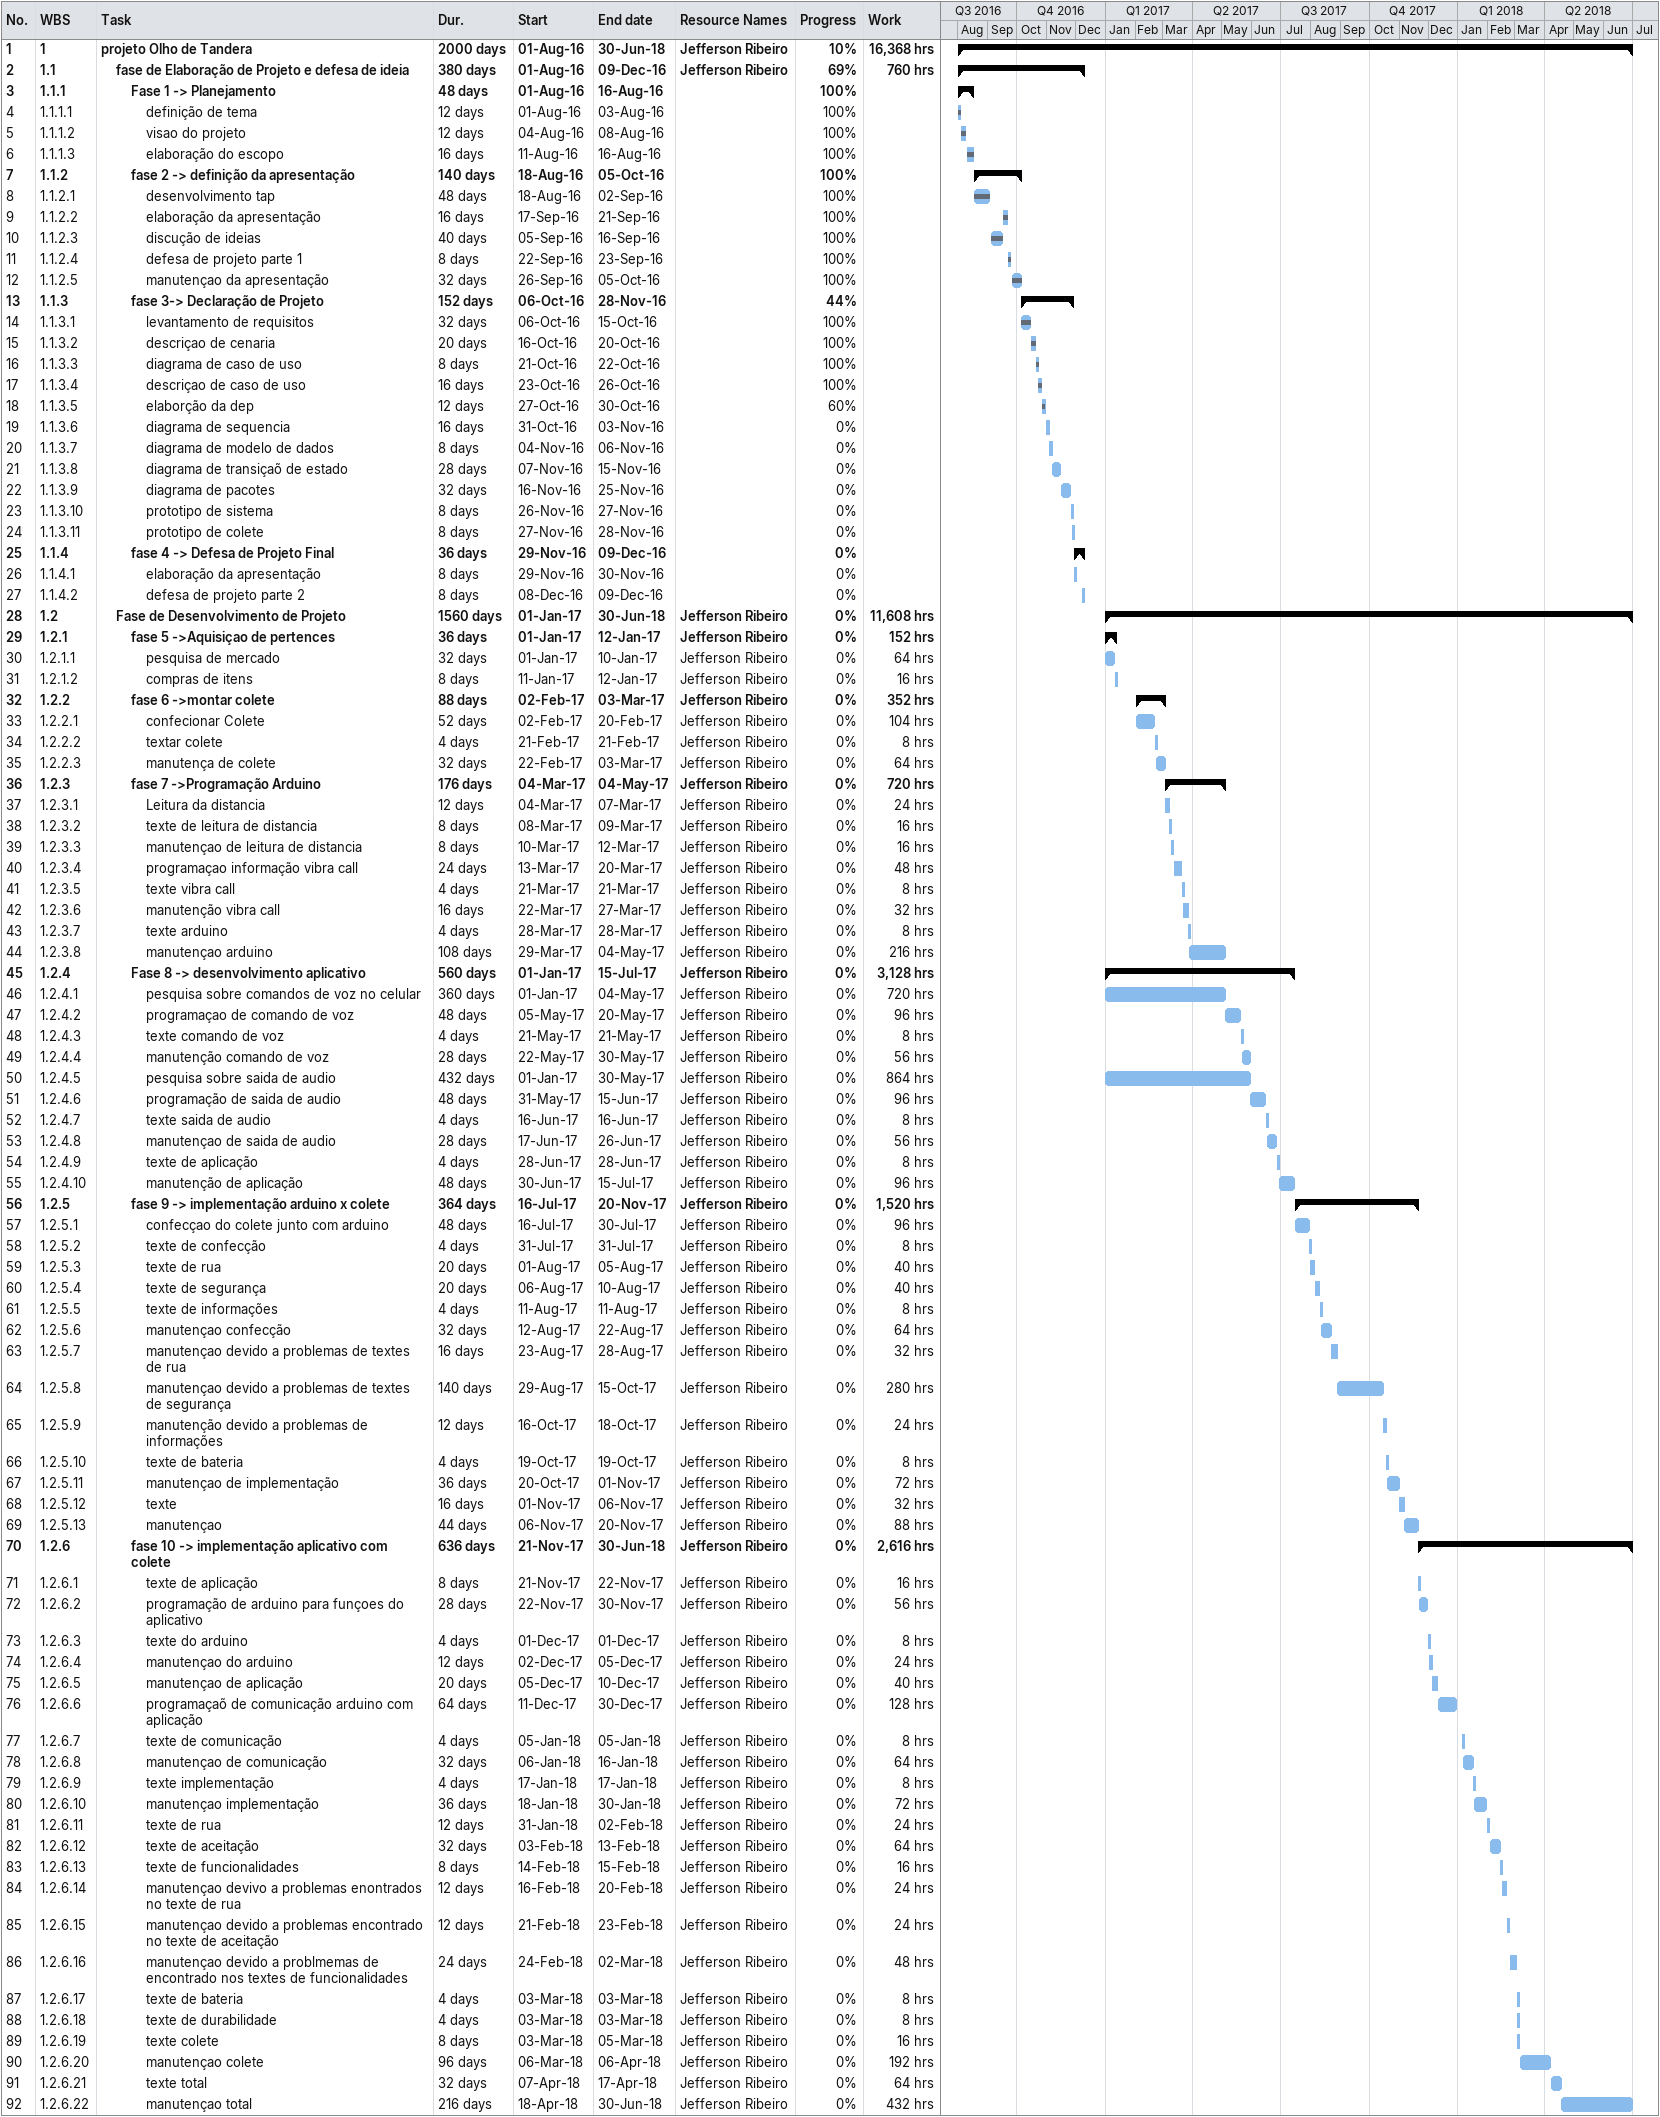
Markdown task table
| ID | WBS | Task | Duration | Start | Finish | Resources | % complete | Work (h) |
|---|---|---|---|---|---|---|---|---|
| 1 | 1 | **projeto Olho de Tandera** | 2000d | 2016-08-01 | 2018-06-30 | Jefferson Ribeiro | 10 | 16368 |
| 2 | 1.1 | **fase de Elaboração de Projeto e defesa de ideia** | 380d | 2016-08-01 | 2016-12-09 | Jefferson Ribeiro | 69 | 760 |
| 3 | 1.1.1 | **Fase 1 -> Planejamento** | 48d | 2016-08-01 | 2016-08-16 |  | 100 |  |
| 4 | 1.1.1.1 | definição de tema | 12d | 2016-08-01 | 2016-08-03 |  | 100 |  |
| 5 | 1.1.1.2 | visao do projeto | 12d | 2016-08-04 | 2016-08-08 |  | 100 |  |
| 6 | 1.1.1.3 | elaboração do escopo | 16d | 2016-08-11 | 2016-08-16 |  | 100 |  |
| 7 | 1.1.2 | **fase 2 -> definição da apresentação** | 140d | 2016-08-18 | 2016-10-05 |  | 100 |  |
| 8 | 1.1.2.1 | desenvolvimento tap | 48d | 2016-08-18 | 2016-09-02 |  | 100 |  |
| 9 | 1.1.2.2 | elaboração da apresentação | 16d | 2016-09-17 | 2016-09-21 |  | 100 |  |
| 10 | 1.1.2.3 | discução de ideias | 40d | 2016-09-05 | 2016-09-16 |  | 100 |  |
| 11 | 1.1.2.4 | defesa de projeto parte 1 | 8d | 2016-09-22 | 2016-09-23 |  | 100 |  |
| 12 | 1.1.2.5 | manutençao da apresentação | 32d | 2016-09-26 | 2016-10-05 |  | 100 |  |
| 13 | 1.1.3 | **fase 3-> Declaração de Projeto** | 152d | 2016-10-06 | 2016-11-28 |  | 44 |  |
| 14 | 1.1.3.1 | levantamento de requisitos | 32d | 2016-10-06 | 2016-10-15 |  | 100 |  |
| 15 | 1.1.3.2 | descriçao de cenaria | 20d | 2016-10-16 | 2016-10-20 |  | 100 |  |
| 16 | 1.1.3.3 | diagrama de caso de uso | 8d | 2016-10-21 | 2016-10-22 |  | 100 |  |
| 17 | 1.1.3.4 | descriçao de caso de uso | 16d | 2016-10-23 | 2016-10-26 |  | 100 |  |
| 18 | 1.1.3.5 | elaborção da dep | 12d | 2016-10-27 | 2016-10-30 |  | 60 |  |
| 19 | 1.1.3.6 | diagrama de sequencia | 16d | 2016-10-31 | 2016-11-03 |  | 0 |  |
| 20 | 1.1.3.7 | diagrama de modelo de dados | 8d | 2016-11-04 | 2016-11-06 |  | 0 |  |
| 21 | 1.1.3.8 | diagrama de transiçaõ de estado | 28d | 2016-11-07 | 2016-11-15 |  | 0 |  |
| 22 | 1.1.3.9 | diagrama de pacotes | 32d | 2016-11-16 | 2016-11-25 |  | 0 |  |
| 23 | 1.1.3.10 | prototipo de sistema | 8d | 2016-11-26 | 2016-11-27 |  | 0 |  |
| 24 | 1.1.3.11 | prototipo de colete | 8d | 2016-11-27 | 2016-11-28 |  | 0 |  |
| 25 | 1.1.4 | **fase 4 -> Defesa de Projeto Final** | 36d | 2016-11-29 | 2016-12-09 |  | 0 |  |
| 26 | 1.1.4.1 | elaboração da apresentação | 8d | 2016-11-29 | 2016-11-30 |  | 0 |  |
| 27 | 1.1.4.2 | defesa de projeto parte 2 | 8d | 2016-12-08 | 2016-12-09 |  | 0 |  |
| 28 | 1.2 | **Fase de Desenvolvimento de Projeto** | 1560d | 2017-01-01 | 2018-06-30 | Jefferson Ribeiro | 0 | 11608 |
| 29 | 1.2.1 | **fase 5 ->Aquisiçao de pertences** | 36d | 2017-01-01 | 2017-01-12 | Jefferson Ribeiro | 0 | 152 |
| 30 | 1.2.1.1 | pesquisa de mercado | 32d | 2017-01-01 | 2017-01-10 | Jefferson Ribeiro | 0 | 64 |
| 31 | 1.2.1.2 | compras de itens | 8d | 2017-01-11 | 2017-01-12 | Jefferson Ribeiro | 0 | 16 |
| 32 | 1.2.2 | **fase 6 ->montar colete** | 88d | 2017-02-02 | 2017-03-03 | Jefferson Ribeiro | 0 | 352 |
| 33 | 1.2.2.1 | confecionar Colete | 52d | 2017-02-02 | 2017-02-20 | Jefferson Ribeiro | 0 | 104 |
| 34 | 1.2.2.2 | textar colete | 4d | 2017-02-21 | 2017-02-21 | Jefferson Ribeiro | 0 | 8 |
| 35 | 1.2.2.3 | manutença de colete | 32d | 2017-02-22 | 2017-03-03 | Jefferson Ribeiro | 0 | 64 |
| 36 | 1.2.3 | **fase 7 ->Programação Arduino** | 176d | 2017-03-04 | 2017-05-04 | Jefferson Ribeiro | 0 | 720 |
| 37 | 1.2.3.1 | Leitura da distancia | 12d | 2017-03-04 | 2017-03-07 | Jefferson Ribeiro | 0 | 24 |
| 38 | 1.2.3.2 | texte de leitura de distancia | 8d | 2017-03-08 | 2017-03-09 | Jefferson Ribeiro | 0 | 16 |
| 39 | 1.2.3.3 | manutençao de leitura de distancia | 8d | 2017-03-10 | 2017-03-12 | Jefferson Ribeiro | 0 | 16 |
| 40 | 1.2.3.4 | programaçao informação vibra call | 24d | 2017-03-13 | 2017-03-20 | Jefferson Ribeiro | 0 | 48 |
| 41 | 1.2.3.5 | texte vibra call | 4d | 2017-03-21 | 2017-03-21 | Jefferson Ribeiro | 0 | 8 |
| 42 | 1.2.3.6 | manutenção vibra call | 16d | 2017-03-22 | 2017-03-27 | Jefferson Ribeiro | 0 | 32 |
| 43 | 1.2.3.7 | texte arduino | 4d | 2017-03-28 | 2017-03-28 | Jefferson Ribeiro | 0 | 8 |
| 44 | 1.2.3.8 | manutençao arduino | 108d | 2017-03-29 | 2017-05-04 | Jefferson Ribeiro | 0 | 216 |
| 45 | 1.2.4 | **Fase 8 -> desenvolvimento aplicativo** | 560d | 2017-01-01 | 2017-07-15 | Jefferson Ribeiro | 0 | 3128 |
| 46 | 1.2.4.1 | pesquisa sobre comandos de voz no celular | 360d | 2017-01-01 | 2017-05-04 | Jefferson Ribeiro | 0 | 720 |
| 47 | 1.2.4.2 | programaçao de comando de voz | 48d | 2017-05-05 | 2017-05-20 | Jefferson Ribeiro | 0 | 96 |
| 48 | 1.2.4.3 | texte comando de voz | 4d | 2017-05-21 | 2017-05-21 | Jefferson Ribeiro | 0 | 8 |
| 49 | 1.2.4.4 | manutenção comando de voz | 28d | 2017-05-22 | 2017-05-30 | Jefferson Ribeiro | 0 | 56 |
| 50 | 1.2.4.5 | pesquisa sobre saida de audio | 432d | 2017-01-01 | 2017-05-30 | Jefferson Ribeiro | 0 | 864 |
| 51 | 1.2.4.6 | programação de saida de audio | 48d | 2017-05-31 | 2017-06-15 | Jefferson Ribeiro | 0 | 96 |
| 52 | 1.2.4.7 | texte saida de audio | 4d | 2017-06-16 | 2017-06-16 | Jefferson Ribeiro | 0 | 8 |
| 53 | 1.2.4.8 | manutençao de saida de audio | 28d | 2017-06-17 | 2017-06-26 | Jefferson Ribeiro | 0 | 56 |
| 54 | 1.2.4.9 | texte de aplicação | 4d | 2017-06-28 | 2017-06-28 | Jefferson Ribeiro | 0 | 8 |
| 55 | 1.2.4.10 | manutenção de aplicação | 48d | 2017-06-30 | 2017-07-15 | Jefferson Ribeiro | 0 | 96 |
| 56 | 1.2.5 | **fase 9 -> implementação arduino x colete** | 364d | 2017-07-16 | 2017-11-20 | Jefferson Ribeiro | 0 | 1520 |
| 57 | 1.2.5.1 | confecçao do colete junto com arduino | 48d | 2017-07-16 | 2017-07-30 | Jefferson Ribeiro | 0 | 96 |
| 58 | 1.2.5.2 | texte de confecção | 4d | 2017-07-31 | 2017-07-31 | Jefferson Ribeiro | 0 | 8 |
| 59 | 1.2.5.3 | texte de rua | 20d | 2017-08-01 | 2017-08-05 | Jefferson Ribeiro | 0 | 40 |
| 60 | 1.2.5.4 | texte de segurança | 20d | 2017-08-06 | 2017-08-10 | Jefferson Ribeiro | 0 | 40 |
| 61 | 1.2.5.5 | texte de informações | 4d | 2017-08-11 | 2017-08-11 | Jefferson Ribeiro | 0 | 8 |
| 62 | 1.2.5.6 | manutençao confecção | 32d | 2017-08-12 | 2017-08-22 | Jefferson Ribeiro | 0 | 64 |
| 63 | 1.2.5.7 | manutençao devido a problemas de textes de rua | 16d | 2017-08-23 | 2017-08-28 | Jefferson Ribeiro | 0 | 32 |
| 64 | 1.2.5.8 | manutençao devido a problemas de textes de segurança | 140d | 2017-08-29 | 2017-10-15 | Jefferson Ribeiro | 0 | 280 |
| 65 | 1.2.5.9 | manutenção devido a problemas de informações | 12d | 2017-10-16 | 2017-10-18 | Jefferson Ribeiro | 0 | 24 |
| 66 | 1.2.5.10 | texte de bateria | 4d | 2017-10-19 | 2017-10-19 | Jefferson Ribeiro | 0 | 8 |
| 67 | 1.2.5.11 | manutençao de implementação | 36d | 2017-10-20 | 2017-11-01 | Jefferson Ribeiro | 0 | 72 |
| 68 | 1.2.5.12 | texte | 16d | 2017-11-01 | 2017-11-06 | Jefferson Ribeiro | 0 | 32 |
| 69 | 1.2.5.13 | manutençao | 44d | 2017-11-06 | 2017-11-20 | Jefferson Ribeiro | 0 | 88 |
| 70 | 1.2.6 | **fase 10 -> implementação aplicativo com colete** | 636d | 2017-11-21 | 2018-06-30 | Jefferson Ribeiro | 0 | 2616 |
| 71 | 1.2.6.1 | texte de aplicação | 8d | 2017-11-21 | 2017-11-22 | Jefferson Ribeiro | 0 | 16 |
| 72 | 1.2.6.2 | programação de arduino para funçoes do aplicativo | 28d | 2017-11-22 | 2017-11-30 | Jefferson Ribeiro | 0 | 56 |
| 73 | 1.2.6.3 | texte do arduino | 4d | 2017-12-01 | 2017-12-01 | Jefferson Ribeiro | 0 | 8 |
| 74 | 1.2.6.4 | manutençao do arduino | 12d | 2017-12-02 | 2017-12-05 | Jefferson Ribeiro | 0 | 24 |
| 75 | 1.2.6.5 | manutençao de aplicação | 20d | 2017-12-05 | 2017-12-10 | Jefferson Ribeiro | 0 | 40 |
| 76 | 1.2.6.6 | programaçaõ de comunicação arduino com aplicação | 64d | 2017-12-11 | 2017-12-30 | Jefferson Ribeiro | 0 | 128 |
| 77 | 1.2.6.7 | texte de comunicação | 4d | 2018-01-05 | 2018-01-05 | Jefferson Ribeiro | 0 | 8 |
| 78 | 1.2.6.8 | manutençao de comunicação | 32d | 2018-01-06 | 2018-01-16 | Jefferson Ribeiro | 0 | 64 |
| 79 | 1.2.6.9 | texte implementação | 4d | 2018-01-17 | 2018-01-17 | Jefferson Ribeiro | 0 | 8 |
| 80 | 1.2.6.10 | manutençao implementação | 36d | 2018-01-18 | 2018-01-30 | Jefferson Ribeiro | 0 | 72 |
| 81 | 1.2.6.11 | texte de rua | 12d | 2018-01-31 | 2018-02-02 | Jefferson Ribeiro | 0 | 24 |
| 82 | 1.2.6.12 | texte de aceitação | 32d | 2018-02-03 | 2018-02-13 | Jefferson Ribeiro | 0 | 64 |
| 83 | 1.2.6.13 | texte de funcionalidades | 8d | 2018-02-14 | 2018-02-15 | Jefferson Ribeiro | 0 | 16 |
| 84 | 1.2.6.14 | manutençao devivo a problemas enontrados no texte de rua | 12d | 2018-02-16 | 2018-02-20 | Jefferson Ribeiro | 0 | 24 |
| 85 | 1.2.6.15 | manutençao devido a problemas encontrado no texte de aceitação | 12d | 2018-02-21 | 2018-02-23 | Jefferson Ribeiro | 0 | 24 |
| 86 | 1.2.6.16 | manutençao devido a problmemas de encontrado nos textes de funcionalidades | 24d | 2018-02-24 | 2018-03-02 | Jefferson Ribeiro | 0 | 48 |
| 87 | 1.2.6.17 | texte de bateria | 4d | 2018-03-03 | 2018-03-03 | Jefferson Ribeiro | 0 | 8 |
| 88 | 1.2.6.18 | texte de durabilidade | 4d | 2018-03-03 | 2018-03-03 | Jefferson Ribeiro | 0 | 8 |
| 89 | 1.2.6.19 | texte colete | 8d | 2018-03-03 | 2018-03-05 | Jefferson Ribeiro | 0 | 16 |
| 90 | 1.2.6.20 | manutençao colete | 96d | 2018-03-06 | 2018-04-06 | Jefferson Ribeiro | 0 | 192 |
| 91 | 1.2.6.21 | texte total | 32d | 2018-04-07 | 2018-04-17 | Jefferson Ribeiro | 0 | 64 |
| 92 | 1.2.6.22 | manutençao total | 216d | 2018-04-18 | 2018-06-30 | Jefferson Ribeiro | 0 | 432 |
